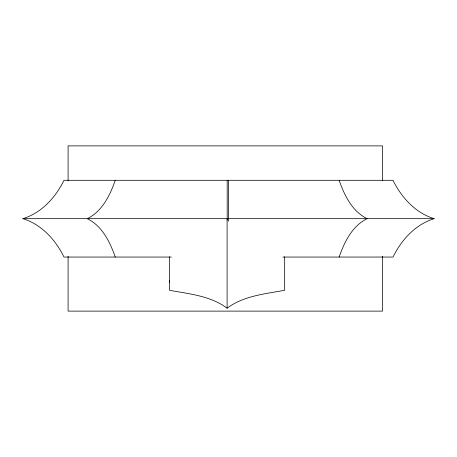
<?xml version="1.0" encoding="UTF-8"?>
<svg xmlns="http://www.w3.org/2000/svg" width="457" height="457" viewBox="0 0 457 457"><rect width="100%" height="100%" fill="white"/><g stroke="black" fill="none" stroke-linecap="round" stroke-linejoin="round"><path stroke-width="0.69" d="M169.541 256.857L169.541 290.286C189.118 293.914 210.728 295.839 227.1 308.207C243.478 295.839 265.089 293.914 284.665 290.286L284.665 256.857M227.1 308.207L227.1 219.366M115.267 180.298C110.011 195.253 102.225 211.397 87.27 218.675C102.225 225.947 110.011 242.09 115.267 257.045M339.128 257.045C344.378 242.09 352.164 225.947 367.125 218.675C352.164 211.397 344.378 195.253 339.128 180.298M171.329 257.045L63.991 257.045C55.6 239.902 41.547 224.376 22.85 218.675C41.547 212.973 55.6 197.447 63.991 180.298L393.009 180.298C401.4 197.447 415.453 212.973 434.15 218.675C415.453 224.376 401.4 239.902 393.009 257.045L282.866 257.045M22.85 218.675L434.15 218.675M382.549 180.783L382.549 145.886L68.099 145.886L68.099 180.783M382.549 256.274L382.549 311.114L68.099 311.114L68.099 256.274M228.511 180.298L228.511 221.285M227.186 180.298L227.186 220.097M169.541 280.747L169.541 282.455"/></g></svg>
